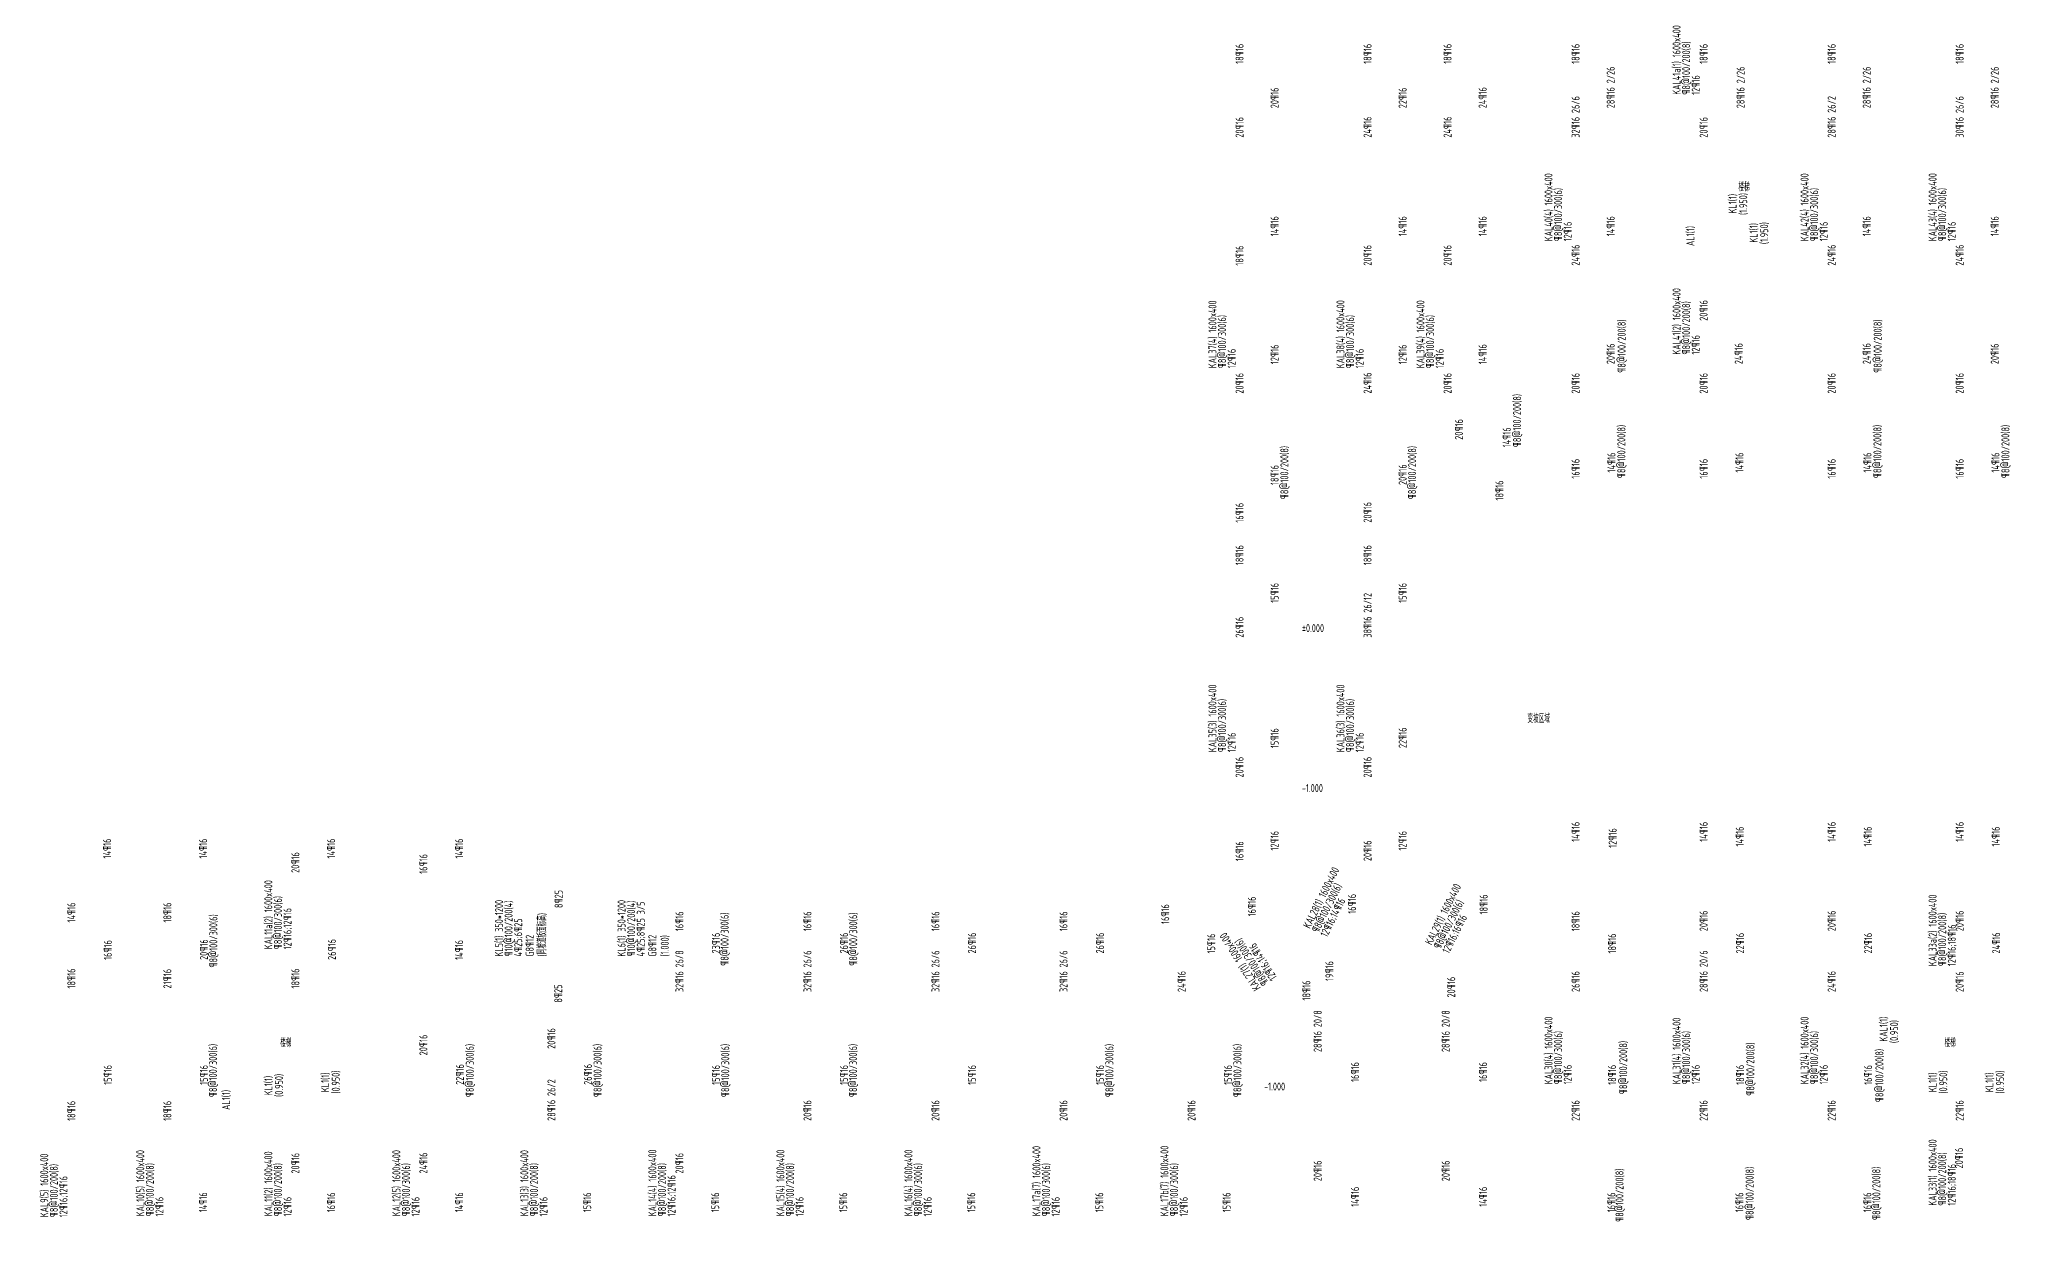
# Model space of a CAD drawing. Extents: x 2468086 to 6957054, y -3413633 to -667223.
# Drawn here: x 5450859 to 5574035, y -1348757 to -1274852 of the extents above; entities that cross this region are included whole.
import ezdxf

# ---------------------------------------------------------------- set-up
doc = ezdxf.new("R2010")
doc.units = 0
doc.header["$LTSCALE"] = 100
doc.header["$MEASUREMENT"] = 0
doc.layers.get('0').update_dxf_attribs({"linetype": 'CONTINUOUS'})
doc.layers.add('垂直标注', color=2, linetype='CONTINUOUS')
doc.layers.add('垂直钢筋', color=7, linetype='CONTINUOUS')
doc.styles.add('GB', font='gbxwxt.shx', dxfattribs={"width": 0.7, "height": 500, "bigfont": 'gbhzfs.shx'})
doc.styles.get("Standard").update_dxf_attribs({"font": 'gbxwxt.shx', "width": 0.8, "bigfont": 'gbhzfs.shx'})

msp = doc.modelspace()

# ---------------------------------------------------------------- texts
at = {"style": 'GB', "width": 0.7}
for s, p in [('楼梯', (5557029.4, -1284344.6)), ('%%p0.000', (5529750, -1311905.2)), ('变坡区域', (5543843.6, -1317571.9)), ('-1.000', (5529750, -1321905.2)), ('楼梯', (5465907.9, -1337844.6)), ('楼梯', (5569907.9, -1337844.6)), ('-1.000', (5527386.9, -1340561.8))]:
    msp.add_text(s, height=500, dxfattribs=at).set_placement(p)
at = {"layer": '垂直标注', "width": 0.7}
for s, height, rotation, p in [('KAL41a(1) 1600x400', 499.988, 90, (5553411.5, -1278314.9)), ('¶8@100/200(8)', 499.988, 90, (5554011.5, -1278314.9)), ('12¶16', 499.99, 90, (5554611.5, -1278314.9)), ('KAL40(4) 1600x400', 499.988, 90, (5545411.6, -1287472.4)), ('KAL42(4) 1600x400', 499.988, 90, (5561411.6, -1287472.4)), ('KAL43(4) 1600x400', 499.988, 90, (5569411.6, -1287472.4)), ('¶8@100/300(6)', 499.988, 90, (5546011.5, -1287472.4)), ('KL1(1) ', 500, 90, (5556913.6, -1285736.2)), ('(1.950)', 500, 90, (5557576.4, -1285829.6)), ('¶8@100/300(6)', 499.988, 90, (5562011.5, -1287472.4)), ('¶8@100/300(6)', 499.988, 90, (5570011.5, -1287472.4)), ('12¶16', 499.99, 90, (5546611.5, -1287472.4)), ('AL1(1)', 500, 90, (5554271.2, -1287769.1)), ('KL1(1) ', 500, 90, (5558225.7, -1287558.5)), ('(1.950)', 500, 90, (5558888.5, -1287651.9)), ('12¶16', 499.99, 90, (5562611.5, -1287472.4)), ('12¶16', 499.99, 90, (5570611.5, -1287472.4)), ('KAL37(4) 1600x400', 499.988, 90, (5524411.6, -1295413)), ('KAL38(4) 1600x400', 499.988, 90, (5532411.6, -1295413)), ('KAL39(4) 1600x400', 499.988, 90, (5537411.6, -1295413)), ('KAL41(2) 1600x400', 499.988, 90, (5553411.6, -1294558.5)), ('¶8@100/200(8)', 499.988, 90, (5554011.5, -1294558.5)), ('¶8@100/300(6)', 499.988, 90, (5525011.6, -1295413)), ('¶8@100/300(6)', 499.988, 90, (5533011.6, -1295413)), ('¶8@100/300(6)', 499.988, 90, (5538011.5, -1295413)), ('12¶16', 499.99, 90, (5525611.6, -1295413)), ('12¶16', 499.99, 90, (5533611.6, -1295413)), ('12¶16', 499.99, 90, (5538611.5, -1295413)), ('12¶16', 499.99, 90, (5554611.5, -1294558.5)), ('KAL35(3) 1600x400', 499.999, 90, (5524411.6, -1319413)), ('KAL36(3) 1600x400', 499.988, 90, (5532411.6, -1319413)), ('¶8@100/300(6)', 499.999, 90, (5525011.6, -1319413)), ('¶8@100/300(6)', 499.988, 90, (5533011.6, -1319413)), ('12¶16', 500, 90, (5525611.6, -1319413)), ('12¶16', 499.99, 90, (5533611.6, -1319413)), ('KAL28(1) 1600x400', 499.999, 63.389657, (5530247.1, -1330479.9)), ('KAL11a(2) 1600x400', 499.999, 90, (5465411.5, -1331737.2)), ('¶8@100/300(6)', 499.999, 63.389657, (5530783.6, -1330748.6)), ('12¶16;14¶16', 499.999, 63.389657, (5531320, -1331017.4)), ('KAL29(1) 1600x400', 499.999, 63.389657, (5537861.1, -1331509.3)), ('¶8@100/300(6)', 499.999, 90, (5466011.5, -1331737.2)), ('12¶16;12¶16', 499.999, 90, (5466611.5, -1331737.2)), ('KL5(1) 350*1200', 499.999, 90, (5479825.7, -1332188.4)), ('¶10@100/200(4)', 499.999, 90, (5480425.7, -1332188.4)), ('(同坡道板面标高)', 500, 90, (5482525.7, -1332188.4)), ('KL6(1) 350*1200', 499.999, 90, (5487486.9, -1332188.4)), ('¶10@100/200(4)', 499.999, 90, (5488086.9, -1332188.4)), ('4¶25;8¶25 3/5', 499.999, 90, (5488686.9, -1332188.4)), ('¶8@100/300(6)', 499.999, 63.389657, (5538397.5, -1331778.1)), ('12¶16;16¶16', 499.999, 63.389657, (5538934, -1332046.8)), ('KAL33a(2) 1600x400', 499.988, 90, (5569411.5, -1332789.9)), ('¶8@100/200(8)', 499.988, 90, (5570011.5, -1332789.9)), ('4¶25;6¶25', 500, 90, (5481025.7, -1332188.4)), ('G8¶12', 500, 90, (5481746.5, -1332188.4)), ('G8¶12', 500, 90, (5489407.7, -1332188.4)), ('(1.000)', 500, 90, (5490186.9, -1332188.4)), ('KAL27(1) 1600x400', 499.988, 122.005383, (5527196.9, -1334138.1)), ('12¶16;18¶16', 499.988, 90, (5570611.5, -1332789.9)), ('¶8@100/300(6)', 499.988, 122.005383, (5527705.7, -1333820.2)), ('12¶16;14¶16', 499.988, 122.005383, (5528214.5, -1333502.2)), ('KAL1(1) ', 500, 90, (5566344.7, -1337507.4)), ('KAL30(4) 1600x400', 499.988, 90, (5545411.6, -1340174.3)), ('¶8@100/300(6)', 499.988, 90, (5546011.6, -1340174.3)), ('KAL31(4) 1600x400', 499.988, 90, (5553411.6, -1340174.3)), ('¶8@100/300(6)', 499.988, 90, (5554011.6, -1340174.3)), ('KAL32(4) 1600x400', 499.988, 90, (5561411.6, -1340174.3)), ('¶8@100/300(6)', 499.988, 90, (5562011.6, -1340174.3)), ('(0.950)', 500, 90, (5567007.5, -1337600.8)), ('KL1(1) ', 500, 90, (5465413.6, -1340870.9)), ('(0.950)', 500, 90, (5466076.4, -1340964.2)), ('KL1(1) ', 500, 90, (5468963.6, -1340664.5)), ('(0.950)', 500, 90, (5469626.4, -1340757.8)), ('12¶16', 499.99, 90, (5546611.6, -1340174.3)), ('12¶16', 499.99, 90, (5554611.6, -1340174.3)), ('12¶16', 499.99, 90, (5562611.6, -1340174.3)), ('KL1(1) ', 500, 90, (5569413.6, -1340664.5)), ('(0.950)', 500, 90, (5570076.4, -1340757.8)), ('KL1(1) ', 500, 90, (5572963.6, -1340664.5)), ('(0.950)', 500, 90, (5573626.4, -1340757.8)), ('AL1(1)', 500, 90, (5462771.2, -1341776.4)), ('KAL17a(7) 1600x400', 499.988, 90, (5513411.6, -1348433)), ('KAL17b(7) 1600x400', 499.988, 90, (5521411.6, -1348433)), ('KAL33(1) 1600x400', 499.988, 90, (5569411.5, -1347763.6)), ('KAL9(5) 1600x400', 499.999, 90, (5451411.5, -1348489.5)), ('¶8@100/200(8)', 499.999, 90, (5452011.5, -1348489.5)), ('KAL10(5) 1600x400', 499.999, 90, (5457411.5, -1348433)), ('¶8@100/200(8)', 499.999, 90, (5458011.5, -1348433)), ('KAL11(2) 1600x400', 499.988, 90, (5465411.6, -1348433)), ('¶8@100/200(8)', 499.988, 90, (5466011.6, -1348433)), ('KAL12(5) 1600x400', 499.999, 90, (5473411.5, -1348433)), ('¶8@100/300(6)', 499.999, 90, (5474011.5, -1348433)), ('KAL13(3) 1600x400', 499.988, 90, (5481411.6, -1348433)), ('¶8@100/200(8)', 499.988, 90, (5482011.6, -1348433)), ('KAL14(4) 1600x400', 499.988, 90, (5489411.6, -1348433)), ('¶8@100/200(8)', 499.988, 90, (5490011.6, -1348433)), ('KAL15(4) 1600x400', 499.988, 90, (5497411.6, -1348433)), ('¶8@100/200(8)', 499.988, 90, (5498011.6, -1348433)), ('KAL16(4) 1600x400', 499.988, 90, (5505411.6, -1348433)), ('¶8@100/300(6)', 499.988, 90, (5506011.6, -1348433)), ('¶8@100/300(6)', 499.988, 90, (5514011.6, -1348433)), ('¶8@100/300(6)', 499.988, 90, (5522011.6, -1348433)), ('¶8@100/200(8)', 499.988, 90, (5570011.5, -1347763.6)), ('12¶16;18¶16', 499.988, 90, (5570611.5, -1347763.6)), ('12¶16;12¶16', 499.999, 90, (5452611.5, -1348489.5)), ('12¶16', 500, 90, (5458611.5, -1348433)), ('12¶16', 499.99, 90, (5466611.6, -1348433)), ('12¶16', 500, 90, (5474611.5, -1348433)), ('12¶16', 499.99, 90, (5482611.6, -1348433)), ('12¶16;12¶16', 499.988, 90, (5490611.6, -1348433)), ('12¶16', 499.99, 90, (5498611.6, -1348433)), ('12¶16', 499.99, 90, (5506611.6, -1348433)), ('12¶16', 499.99, 90, (5514611.6, -1348433)), ('12¶16', 499.99, 90, (5522611.6, -1348433))]:
    msp.add_text(s, height=height, rotation=rotation, dxfattribs=at).set_placement(p)
at = {"layer": '垂直钢筋', "width": 0.7}
for s, p in [('18¶16', (5526103.1, -1276377.2)), ('18¶16', (5534103.1, -1276377.2)), ('18¶16', (5539103, -1276377.2)), ('18¶16', (5547103.1, -1276377.2)), ('18¶16', (5555103.1, -1276377.2)), ('18¶16', (5563103.1, -1276377.2)), ('18¶16', (5571103.1, -1276377.2)), ('28¶16 2/26', (5549294.4, -1279154.1)), ('28¶16 2/26', (5557414.2, -1279154.1)), ('28¶16 2/26', (5565294.4, -1279154.1)), ('28¶16 2/26', (5573294.4, -1279154.1)), ('20¶16', (5528294.5, -1279154.1)), ('22¶16', (5536294.4, -1279154.1)), ('24¶16', (5541294.4, -1279154.1)), ('32¶16 26/6', (5547103.1, -1280994.7)), ('28¶16 26/2', (5563103.1, -1280994.7)), ('30¶16 26/6', (5571103.1, -1280994.7)), ('20¶16', (5526103.1, -1280994.7)), ('24¶16', (5534103.1, -1280994.7)), ('24¶16', (5539103, -1280994.7)), ('20¶16', (5555103.1, -1280994.7)), ('14¶16', (5528294.5, -1287154.2)), ('14¶16', (5536294.4, -1287154.2)), ('14¶16', (5541294.4, -1287154.2)), ('14¶16', (5549294.4, -1287154.2)), ('14¶16', (5565294.4, -1287154.2)), ('14¶16', (5573294.4, -1287154.2)), ('18¶16', (5526103.1, -1288994.8)), ('20¶16', (5534103.1, -1288994.8)), ('20¶16', (5539103, -1288994.8)), ('24¶16', (5547103.1, -1288994.8)), ('24¶16', (5563103.1, -1288994.8)), ('24¶16', (5571103.1, -1288994.8)), ('20¶16', (5555103.1, -1292440.3)), ('¶8@100/200(8)', (5549980.5, -1295696)), ('¶8@100/200(8)', (5565980.5, -1295696)), ('12¶16', (5528294.5, -1295154.1)), ('12¶16', (5536294.4, -1295154.1)), ('14¶16', (5541294.4, -1295154.1)), ('20¶16', (5549294.4, -1295154.1)), ('24¶16', (5557294.4, -1295154.1)), ('24¶16', (5565294.4, -1295154.1)), ('20¶16', (5573294.4, -1295154.1)), ('20¶16', (5526103.1, -1296994.7)), ('24¶16', (5534103.1, -1296994.7)), ('20¶16', (5539103, -1296994.7)), ('20¶16', (5547103.1, -1296994.7)), ('20¶16', (5555103.1, -1296994.7)), ('20¶16', (5563103.1, -1296994.7)), ('20¶16', (5571103.1, -1296994.7)), ('¶8@100/200(8)', (5543446.5, -1300353.7)), ('20¶16', (5539812.7, -1299879.3)), ('14¶16', (5542801.1, -1300353.7)), ('¶8@100/200(8)', (5549962, -1302285)), ('¶8@100/200(8)', (5565962, -1302285)), ('¶8@100/200(8)', (5573962, -1302285)), ('18¶16', (5528294.5, -1302707.2)), ('¶8@100/200(8)', (5528905.5, -1303604.5)), ('20¶16', (5536294.4, -1302707.2)), ('¶8@100/200(8)', (5536887, -1303604.5)), ('16¶16', (5547103.1, -1302310.7)), ('14¶16', (5549340.8, -1301930.4)), ('16¶16', (5555103.1, -1302310.7)), ('14¶16', (5557340.8, -1301930.4)), ('16¶16', (5563103.1, -1302310.7)), ('14¶16', (5565340.8, -1301930.4)), ('16¶16', (5571103.1, -1302310.7)), ('14¶16', (5573340.8, -1301930.4)), ('18¶16', (5542343.6, -1303675.7)), ('16¶16', (5526103.1, -1305063.1)), ('20¶16', (5534103.1, -1305063.1)), ('18¶16', (5526103.1, -1307718.1)), ('18¶16', (5534103.1, -1307718.1)), ('15¶16', (5528294.5, -1310070.6)), ('15¶16', (5536294.5, -1310070.6)), ('38¶16 26/12', (5534103.1, -1312254)), ('26¶16', (5526103.1, -1312254)), ('15¶16', (5528294.5, -1319154.1)), ('22¶16', (5536294.5, -1319154.1)), ('20¶16', (5526103.1, -1320994.7)), ('20¶16', (5534103.1, -1320994.7)), ('14¶16', (5547103.1, -1325011.7)), ('14¶16', (5555103.1, -1325011.7)), ('14¶16', (5563103.1, -1325011.7)), ('14¶16', (5571103.1, -1325011.7)), ('14¶16', (5455336.8, -1326059.2)), ('14¶16', (5461336.8, -1326059.2)), ('14¶16', (5469336.8, -1326059.2)), ('14¶16', (5477336.8, -1326059.2)), ('16¶16', (5526103.1, -1326220.2)), ('12¶16', (5528294.5, -1325560.3)), ('20¶16', (5534103.1, -1326220.2)), ('12¶16', (5536294.5, -1325560.3)), ('12¶16', (5549418.3, -1325388.1)), ('14¶16', (5557360.9, -1325309.7)), ('14¶16', (5565360.9, -1325309.7)), ('14¶16', (5573360.9, -1325309.7)), ('20¶16', (5467103.1, -1326956.2)), ('16¶16', (5475103.1, -1327014.7)), ('8¶25', (5483554, -1329156.4)), ('16¶16', (5526873.7, -1329675.9)), ('16¶16', (5533128.7, -1329509.7)), ('18¶16', (5541356.7, -1329552.6)), ('14¶16', (5453103.1, -1330060.4)), ('18¶16', (5459103.1, -1330060.4)), ('¶8@100/300(6)', (5461976.3, -1332878.9)), ('16¶16', (5491103.1, -1330602.8)), ('¶8@100/300(6)', (5493926.9, -1332769.3)), ('16¶16', (5499103.1, -1330602.8)), ('¶8@100/300(6)', (5501963.4, -1332769.3)), ('16¶16', (5507103.1, -1330602.8)), ('16¶16', (5515103.1, -1330602.8)), ('16¶16', (5521459.1, -1330153.6)), ('18¶16', (5547103.1, -1330602.8)), ('20¶16', (5555103.1, -1330602.7)), ('20¶16', (5563103.1, -1330602.7)), ('20¶16', (5571103.1, -1330602.7)), ('16¶16', (5455383.7, -1332398.7)), ('20¶16', (5461383.7, -1332398.7)), ('26¶16', (5469383.7, -1332398.7)), ('14¶16', (5477336.8, -1332398.7)), ('23¶16', (5493383.7, -1331995.2)), ('26¶16', (5501383.7, -1331995.2)), ('26¶16', (5509383.7, -1331995.2)), ('26¶16', (5517383.7, -1331995.2)), ('15¶16', (5524333.2, -1331995.2)), ('18¶16', (5549383.7, -1331995.2)), ('22¶16', (5557383.7, -1331995.2)), ('22¶16', (5565383.7, -1331995.2)), ('24¶16', (5573383.7, -1331995.2)), ('32¶16 26/8', (5491103.1, -1334404.4)), ('32¶16 26/6', (5499103.1, -1334404.4)), ('32¶16 26/6', (5507103.1, -1334404.4)), ('32¶16 26/6', (5515103.1, -1334404.4)), ('19¶16', (5531718.4, -1333714.9)), ('28¶16 20/6', (5555103.1, -1334404.4)), ('18¶16', (5453103.1, -1334183.2)), ('21¶16', (5459103.1, -1334183.2)), ('18¶16', (5467103.1, -1334183.2)), ('24¶16', (5522485.9, -1334404.4)), ('18¶16', (5530281.1, -1334933.7)), ('20¶16', (5539332.3, -1334744.4)), ('26¶16', (5547103.1, -1334404.4)), ('24¶16', (5563103.1, -1334404.4)), ('20¶16', (5571103.1, -1334404.4)), ('8¶25', (5483528.8, -1335066.3)), ('28¶16 20/8', (5530985, -1338157.1)), ('28¶16 20/8', (5538985, -1338157.1)), ('20¶16', (5475103.1, -1338361.6)), ('20¶16', (5483103.1, -1337957.5)), ('¶8@100/300(6)', (5461953.4, -1340979.4)), ('¶8@100/300(6)', (5478004.4, -1340979.4)), ('¶8@100/300(6)', (5485988.2, -1340979.4)), ('¶8@100/300(6)', (5493965, -1340979.4)), ('¶8@100/300(6)', (5501949.3, -1340979.4)), ('¶8@100/300(6)', (5517968.4, -1340979.4)), ('¶8@100/300(6)', (5525970.2, -1340979.4)), ('¶8@100/200(8)', (5550077.6, -1340796.5)), ('¶8@100/200(8)', (5558023.9, -1340895.3)), ('¶8@100/200(8)', (5566085.8, -1341297.4)), ('15¶16', (5455383.7, -1340205.3)), ('15¶16', (5461383.7, -1340205.3)), ('22¶16', (5477383.7, -1340205.3)), ('26¶16', (5485383.7, -1340205.3)), ('15¶16', (5493383.7, -1340205.3)), ('15¶16', (5501383.7, -1340205.3)), ('15¶16', (5509383.7, -1340205.3)), ('15¶16', (5517383.7, -1340205.3)), ('15¶16', (5525383.7, -1340205.3)), ('16¶16', (5533319, -1340026.1)), ('16¶16', (5541319, -1340026.1)), ('18¶16', (5549383.7, -1340205.3)), ('18¶16', (5557383.7, -1340205.3)), ('16¶16', (5565383.7, -1340205.3)), ('28¶16 26/2', (5483103.1, -1342460.2)), ('18¶16', (5453103.1, -1342460.2)), ('18¶16', (5459103.1, -1342460.2)), ('20¶16', (5499103.1, -1342460.2)), ('20¶16', (5507103.1, -1342460.2)), ('20¶16', (5515103.1, -1342460.2)), ('20¶16', (5523103.1, -1342460.2)), ('22¶16', (5547103.1, -1342460.2)), ('22¶16', (5555103.1, -1342460.1)), ('22¶16', (5563103.1, -1342460.1)), ('22¶16', (5571103.1, -1342460.1)), ('20¶16', (5467103.1, -1345756.1)), ('24¶16', (5475103.1, -1345756.1)), ('20¶16', (5491103.1, -1345756.1)), ('20¶16', (5571063.3, -1345430)), ('20¶16', (5530985, -1346229.8)), ('20¶16', (5538985, -1346229.8)), ('¶8@100/200(8)', (5549847, -1348777.8)), ('¶8@100/200(8)', (5557980, -1348661.4)), ('¶8@100/200(8)', (5565893.7, -1348661.4)), ('14¶16', (5461337.4, -1348174)), ('16¶16', (5469337.4, -1348174)), ('14¶16', (5477337.4, -1348174)), ('15¶16', (5485337.4, -1348174)), ('15¶16', (5493337.4, -1348174)), ('15¶16', (5501337.4, -1348174)), ('15¶16', (5509337.4, -1348174)), ('15¶16', (5517337.4, -1348174)), ('15¶16', (5525294.4, -1348174)), ('14¶16', (5533319, -1347825.2)), ('14¶16', (5541319, -1347825.2)), ('16¶16', (5549337.4, -1348174)), ('16¶16', (5557337.4, -1348174)), ('16¶16', (5565337.4, -1348174))]:
    msp.add_text(s, height=500, rotation=90, dxfattribs=at).set_placement(p)

doc.saveas('drawing.dxf')
